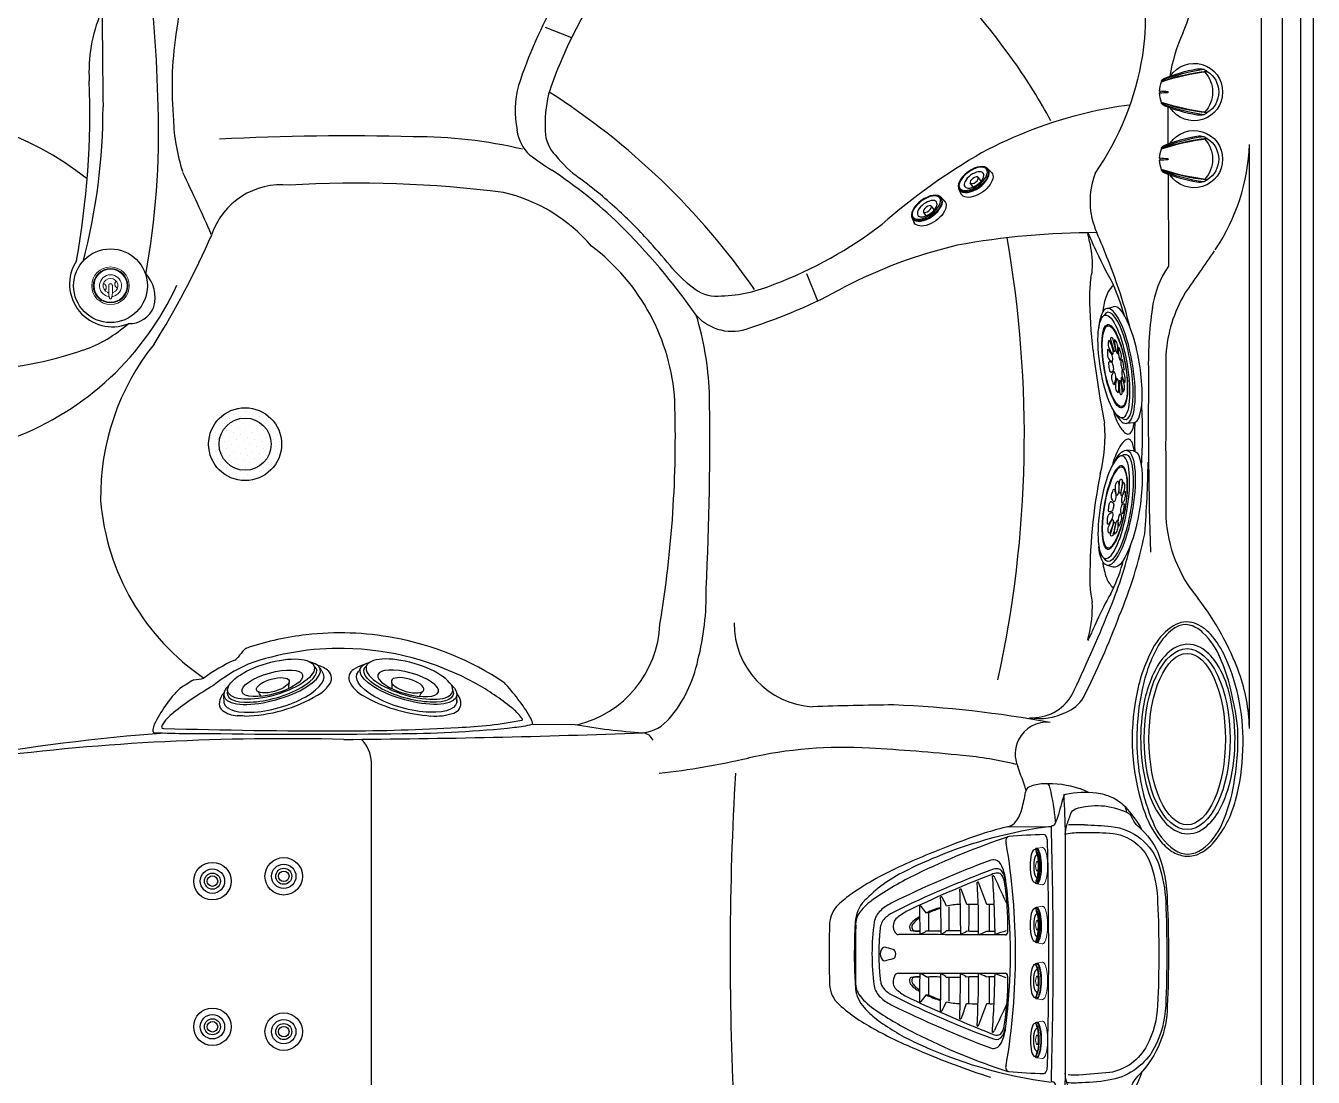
# Model space of a CAD drawing. Extents: x 939 to 1032, y 781 to 934.
# Drawn here: x 969.9 to 1031.7, y 815.9 to 866.4 of the extents above; entities that cross this region are included whole.
import ezdxf

# ---------------------------------------------------------------- set-up
doc = ezdxf.new("R2010")
doc.units = 0
doc.header["$MEASUREMENT"] = 0
doc.layers.add('1', color=4, linetype='Continuous')
doc.layers.add('Layer1', color=3, linetype='Continuous')

# ---------------------------------------------------------------- blocks, each defined once
blk = doc.blocks.new('2014P')
at = {"layer": '1', "color": 4, "linetype": 'Continuous'}
for centre, radius, start, end in [((2.834, 1.217), 6.231, 92.51445, 105.36552), ((2.598, 5.426), 2.016, 69.02825, 91.06459), ((2.603, 0.812), 6.761, 113.71084, 134.31104), ((1.061, 4.033), 3.194, 84.93016, 111.61348), ((2.383, 4.898), 2.586, 52.11262, 68.76392), ((1.201, 3.378), 4.512, 33.22466, 52.11262), ((36.329, -36.331), 56.928, 132.4853, 137.52483), ((25.56, -6.518), 23.931, 149.13987, 151.82474), ((3.658, 4.987), 1.574, 30.47776, 33.22466), ((4.986, 5.769), 0.0338, 338.71398, 30.47776), ((4.374, 4.385), 0.0521, 164.03693, 210.15761), ((5.754, 4.09), 1.463, 151.82474, 167.78752), ((4.978, 4.736), 0.75, 210.15761, 218.58164), ((151.7, -151.7), 214.537, 133.36444, 136.63559), ((-2.232, -1.259), 4.806, 135.48155, 178.7997), ((-3.878, -2.652), 3.565, 152.17961, 178.50328), ((-5.399, -2.611), 2.043, 178.52844, 212.57053), ((-3.606, -1.466), 4.17, 212.57053, 238.32564), ((-4.318, -4.912), 0.592, 96.97093, 108.27925), ((-4.384, -4.376), 0.0526, 61.96704, 96.97093), ((-11.301, 5.675), 12.046, 297.40639, 301.90817), ((-3.559, -6.927), 2.746, 110.12898, 120.05844), ((-4.85, -5.146), 0.953, 52.32999, 58.96363), ((-5.772, -4.976), 0.0457, 238.32564, 289.81831)]:
    blk.add_arc(centre, radius, start, end, dxfattribs=at)
at = {"layer": '1', "color": 3, "linetype": 'Continuous'}
for centre, radius, start, end in [((6.677, -0.75), 9.167, 116.67771, 118.57062), ((0.633, 4.189), 2.712, 51.16582, 116.44256), ((1.442, 8.608), 1.397, 265.93586, 288.64024), ((2.898, 4.292), 3.158, 105.43195, 108.64024), ((2.117, 7.087), 0.256, 73.63593, 103.40764), ((3.312, 10.926), 3.765, 252.64362, 254.30329), ((1.172, 4.143), 3.352, 27.31665, 70.44288), ((2.323, 0.791), 6.507, 116.44256, 132.53159), ((-5.492, -3.42), 12.48, 45.24571, 51.16582), ((36.912, -36.915), 57.674, 132.53159, 137.46816), ((3.748, 5.533), 0.429, 334.93687, 20.20349), ((25.901, 28.244), 32.109, 225.24571, 226.61052), ((-16.138, 14.833), 22.381, 333.46305, 334.93687), ((2.628, 5.462), 1.406, 315.03227, 333.46305), ((-2.068, -1.156), 4.777, 137.46816, 162.88175), ((-3.773, -0.631), 2.993, 162.88175, 213.17805), ((-8.741, -1.179), 1.704, 332.10008, 0.67952), ((0.994, -6.809), 9.446, 150.78445, 153.28585), ((-7.011, -2.095), 0.254, 152.10008, 202.29062), ((-4.419, -1.546), 2.9, 192.854, 244.17002), ((0.832, 2.601), 8.618, 214.40382, 224.08402), ((-2.563, -1.139), 3.592, 218.90351, 229.80142), ((-5.397, -2.735), 1.284, 295.92532, 315.68902), ((-5.544, -3.711), 0.466, 252.74651, 290.39569), ((-15.477, 17.999), 24.338, 294.49699, 295.92532)]:
    blk.add_arc(centre, radius, start, end, dxfattribs=at)
at = {"layer": '1', "color": 2, "linetype": 'Continuous'}
for centre, radius, start, end in [((2.371, 0.914), 6.06, 116.63643, 133.66496), ((0.683, 4.38), 2.205, 47.94516, 117.79037), ((-4.791, -2.248), 10.8, 42.9754, 49.93734), ((110.534, -110.013), 156.639, 132.35106, 133.04178), ((32.641, -32.643), 51.25, 132.24206, 137.75795), ((0.602, 2.479), 3.638, 34.12158, 46.41831), ((400127.582, -400130.753), 565868.693, 134.99919368, 135.00035365), ((-1.99, -1.263), 4.517, 137.12887, 162.71116), ((-3.904, -0.668), 2.513, 162.68229, 214.92154), ((192.321, 165.302), 259.505, 220.17391, 220.50129), ((121.626, -121.206), 172.411, 137.005, 137.63165), ((-3.307, -1.787), 2.233, 220.50129, 233.54791)]:
    blk.add_arc(centre, radius, start, end, dxfattribs=at)
blk = doc.blocks.new('2014AV')
at = {"layer": '1', "color": 4, "linetype": 'Continuous'}
for p, q in [((0.59, 1.004), (0.59, 0.984)), ((-1.575, 0.526), (-1.575, 0.501)), ((-1.575, -0.526), (-1.575, -0.501)), ((0.59, -1.004), (0.59, -0.984))]:
    blk.add_line(p, q, dxfattribs=at)
for centre, radius, start, end in [((-0.026, 0), 1.375, 213.74284, 146.18679), ((-1.341, 0.387), 0.29, 113.06827, 141.37067), ((1.395, -6.282), 7.499, 99.80764, 112.33084), ((0.245, 0.369), 0.749, 74.93644, 99.81969), ((-0.057, 0.071), 1.135, 55.2054, 64.04467), ((0, 0), 1.161, 301.85239, 58.14761), ((-0.289, 0), 1.391, 159.08422, 178.28568), ((-1.092, 0.334), 0.53, 153.90726, 159.32553), ((-0.289, 0), 1.391, 181.71482, 200.91636), ((-1.092, -0.334), 0.53, 200.67447, 206.09274), ((-1.341, -0.387), 0.29, 218.62933, 246.93173), ((1.395, 6.282), 7.499, 247.66916, 260.19236), ((0.245, -0.369), 0.749, 260.18031, 285.06356), ((-0.057, -0.071), 1.135, 295.95533, 304.7946)]:
    blk.add_arc(centre, radius, start, end, dxfattribs=at)
at = {"layer": '1', "color": 3, "linetype": 'Continuous'}
for centre, radius, start, end in [((1.863, -9.907), 10.984, 96.65413, 108.31002), ((1.993, -10.4), 11.47, 96.90962, 108.19227), ((1.812, -8.247), 9.441, 98.38361, 110.96753), ((-0.553, 0), 1.42, 316.91487, 43.08513), ((1.993, 10.4), 11.47, 251.8075, 263.09064), ((1.863, 9.907), 10.984, 251.68998, 263.34587), ((1.812, 8.247), 9.441, 249.03247, 261.61639)]:
    blk.add_arc(centre, radius, start, end, dxfattribs=at)
at = {"layer": '1', "color": 2, "linetype": 'Continuous'}
for centre, radius, start, end in [((-1.716, 0), 0.0554, 311.36187, 48.63863), ((15.926, 321.236), 321.68, 266.86338, 266.93396), ((-1.28, 0), 0.0163, 273.06604, 86.93396), ((16.137, -325.179), 325.628, 93.06604, 93.13577)]:
    blk.add_arc(centre, radius, start, end, dxfattribs=at)
blk = doc.blocks.new('2014SPK')
at = {"layer": '1', "color": 4, "linetype": 'Continuous'}
blk.add_ellipse((-0.004, 0), major_axis=(0, 4.344), ratio=0.474388, dxfattribs=at)
at = {"layer": '1', "color": 2, "linetype": 'Continuous'}
blk.add_ellipse((0, 0), major_axis=(-0.003, 4.113), ratio=0.446028, dxfattribs=at)
blk = doc.blocks.new('2014M1')
at = {"layer": '1', "color": 4, "linetype": 'Continuous', "lineweight": 15}
for p, q in [((-0.901, -0.243), (-0.857, -0.521)), ((-0.231, -0.44), (-0.23, -0.505)), ((0.23, -0.505), (0.231, -0.44)), ((0.857, -0.521), (0.901, -0.243))]:
    blk.add_line(p, q, dxfattribs=at)
at = {"layer": '1', "color": 3, "linetype": 'Continuous'}
for centre, radius, start, end in [((-0.374, -1.133), 0.665, 101.30208, 119.18489), ((0, -3.007), 2.577, 77.90813, 101.30208), ((0.435, -0.977), 0.5, 58.18471, 77.90813)]:
    blk.add_arc(centre, radius, start, end, dxfattribs=at)
at = {"layer": '1', "color": 4, "linetype": 'Continuous', "lineweight": 15}
for centre, major_axis, ratio, start_param, end_param in [((0, -0.243), (-0.901, 0), 0.269705, 3.055928, 6.36885), ((-0.002, -0.523), (-0.859, -0.005), 0.272006, 2.75067, 6.690134)]:
    blk.add_ellipse(centre, major_axis=major_axis, ratio=ratio, start_param=start_param, end_param=end_param, dxfattribs=at)
at = {"layer": '1', "color": 3, "linetype": 'Continuous'}
for centre, major_axis, ratio, start_param, end_param in [((0, -0.538), (-0.826, 0), 0.255142, 2.85021, 6.573343), ((0, -0.512), (-0.548, 0.001), 0.27151, 6.136025, 9.578986)]:
    blk.add_ellipse(centre, major_axis=major_axis, ratio=ratio, start_param=start_param, end_param=end_param, dxfattribs=at)
blk.add_ellipse((0, -0.612), major_axis=(-0.793, -0.001), ratio=0.271001, dxfattribs=at)
at = {"layer": '1', "color": 4, "linetype": 'Continuous', "lineweight": 15}
blk.add_ellipse((0, -0.509), major_axis=(-0.23, 0), ratio=0.275384, dxfattribs=at)
blk = doc.blocks.new('2014MF')
at = {"layer": '1', "color": 4, "linetype": 'Continuous'}
for centre, radius, start, end in [((168.897, -168.917), 238.87, 133.70123, 136.29207), ((4.233, 3.41), 0.521, 104.43036, 135.45495), ((4.137, 3.783), 0.136, 60.72499, 104.43036), ((-14.312, -13.864), 25.66, 39.98835, 43.81471), ((-20.17, -10.637), 28.761, 17.84702, 27.38701), ((-6.637, -6.643), 14.658, 10.57701, 19.19889), ((-3.741, -4.126), 0.175, 158.38337, 213.6889), ((-3.327, -4.29), 0.62, 136.29207, 158.38337), ((19.251, 20.369), 33.766, 226.74543, 229.58758), ((4.546, -4.634), 3.297, 354.06152, 11.92888), ((14.593, 29.482), 38.852, 243.65236, 250.77025), ((-2.537, -5.144), 0.221, 242.64411, 339.75172), ((6.874, -4.876), 0.957, 311.67846, 354.06152), ((-151.799, 151.817), 223.957, 314.64851, 315.34392), ((6.693, 6.835), 14.866, 250.77025, 259.91446), ((4.624, -4.802), 3.047, 259.91446, 276.83737), ((4.872, -6.875), 0.959, 276.83737, 318.31397)]:
    blk.add_arc(centre, radius, start, end, dxfattribs=at)
at = {"layer": '1', "color": 3, "linetype": 'Continuous'}
for centre, radius, start, end in [((5.155, 2.535), 0.213, 287.38922, 25.35441), ((23.554, -23.545), 31.714, 125.32051, 144.70268), ((5.594, -1.144), 2.733, 113.14378, 127.94372), ((4.815, 0.744), 0.691, 83.64096, 115.80785), ((4.803, 1.054), 0.387, 24.51294, 76.84338), ((21.354, -21.357), 28.364, 127.94372, 142.03824), ((12.279, -10.521), 14.165, 126.0076, 135.43423), ((4.683, -0.003), 1.262, 105.65321, 127.50133), ((4.41, 0.307), 0.779, 99.42794, 126.0076), ((4.322, 0.838), 0.241, 47.68982, 99.42794), ((4.421, 0.864), 0.357, 22.90459, 102.58976), ((4.088, 0.582), 0.587, 14.94554, 47.68982), ((-47.161, -21.91), 56.548, 19.09118, 23.60486), ((-37.469, -18.651), 46.57, 18.59513, 24.96359), ((-40.483, -19.596), 50.159, 18.56801, 24.51294), ((2.454, -0.843), 0.374, 135.51554, 164.25598), ((2.167, -0.762), 0.0749, 164.25598, 226.29695), ((-505.442, -512.498), 720.717, 44.823227, 45.231898), ((10.494, -12.301), 14.165, 134.4096, 143.83623), ((0.843, -2.45), 0.374, 105.58785, 134.32829), ((0.763, -2.162), 0.0749, 43.54688, 105.58785), ((513.881, 504.05), 720.717, 224.611931, 225.020601), ((3.403, -4.188), 2.976, 3.46899, 15.06275), ((4.978, -4.325), 2.202, 2.24476, 18.56801), ((1.203, -5.635), 2.805, 142.03824, 155.23358), ((-0.85, -4.421), 0.372, 159.81265, 197.27072), ((0.274, -4.835), 1.57, 144.08869, 159.81265), ((-0.843, -4.313), 0.241, 170.41589, 222.15401), ((-0.313, -4.402), 0.779, 143.83623, 170.41589), ((5.768, -3.883), 0.64, 294.48388, 323.6262), ((5.953, -4.001), 0.421, 321.70437, 359.08773), ((5.162, -4.37), 1.611, 0.70028, 20.65413), ((6.175, -4.279), 1.004, 325.50924, 2.24476), ((-0.703, -4.813), 0.732, 151.18991, 186.87299), ((-1.04, -4.791), 0.404, 195.65372, 244.28063), ((-0.876, -4.429), 0.345, 197.27072, 248.59937), ((-0.586, -4.08), 0.587, 222.15401, 254.89828), ((18.606, 37.304), 46.401, 245.00275, 251.39125), ((22.045, 47.108), 56.548, 246.23897, 250.75265), ((-2.056, 2.061), 11.392, 307.2243, 322.67234), ((-2.523, 2.521), 11.719, 309.04679, 320.78902), ((5.862, -4.344), 0.153, 223.75818, 262.92316), ((5.886, -4.15), 0.348, 262.92316, 295.03361), ((5.581, -4.091), 1.26, 320.78902, 331.23006), ((6.069, -4.359), 0.703, 331.23006, 0.70028), ((18.928, 38.737), 48.294, 245.34806, 251.52196), ((12.58, -1.384), 8.484, 208.53504, 211.34141), ((1.938, -11.568), 7.328, 58.28689, 61.58565), ((3.874, -5.772), 0.64, 306.21763, 335.35995), ((4.335, -5.867), 0.153, 6.92067, 46.08565), ((4.141, -5.891), 0.348, 334.81022, 6.92067), ((4.185, -3.408), 2.976, 254.78107, 266.37484), ((4.43, -4.834), 1.942, 251.04143, 267.69451), ((3.992, -5.957), 0.421, 270.7561, 308.13946), ((4.339, -5.982), 0.793, 270.94131, 310.8528), ((4.328, -4.953), 2.229, 251.52196, 267.88128), ((4.282, -6.202), 0.979, 267.88128, 304.38741)]:
    blk.add_arc(centre, radius, start, end, dxfattribs=at)
at = {"layer": '1', "color": 2, "linetype": 'Continuous'}
for centre, radius, start, end in [((36.478, -36.264), 48.866, 130.7637, 134.06457), ((-72.76, 210.138), 223.162, 289.87277, 290.23885), ((4.505, 0.618), 0.152, 64.34359, 115.48236), ((32.922, -31.535), 42.212, 131.6463, 135.04986), ((17.791, -30.065), 32.786, 113.38259, 115.297), ((4.819, -0.061), 0.0984, 56.16695, 113.38259), ((-260.405, 262.332), 372.494, 314.96382, 315.15399), ((0.379, -3.473), 4.57, 41.88158, 46.15582), ((-4.982, -4.492), 8.177, 24.08613, 27.96165), ((7.787, 3.959), 7.207, 224.07839, 227.26475), ((133.181, -130.627), 182.712, 134.83256, 135.21311), ((54.593, -53.906), 72.496, 132.92839, 134.63067), ((-5.038, -10.069), 13.065, 43.31494, 45.73477), ((23.281, -39.812), 43.035, 114.94023, 115.92207), ((5.16, -0.846), 0.0613, 20.48195, 114.94023), ((4.052, -1.082), 1.186, 192.53258, 212.06782), ((10.173, 5.147), 9.735, 223.92521, 227.36533), ((-2845.766, 2845.735), 4029.293, 315.016327, 315.032449), ((39.74, -38.244), 49.973, 133.09444, 135.0996), ((2.108, -3.742), 3.535, 32.34994, 42.87398), ((8.03, -9.859), 8.53, 106.88696, 110.12843), ((5.564, -1.735), 0.0395, 336.25812, 106.88696), ((4.512, 4.977), 8.177, 241.88218, 245.7577), ((4.167, -2.01), 0.59, 180.56052, 210.73251), ((-119.116, -125.233), 173.888, 44.80422, 45.03256), ((1.084, -4.26), 4.654, 19.827, 27.49002), ((1.706, -4.072), 4.055, 18.79799, 29.11554), ((36.171, -36.57), 48.866, 135.77926, 139.08013), ((31.452, -33.001), 42.212, 134.79397, 138.19752), ((-261.615, 261.126), 372.494, 314.68984, 314.88001), ((-3.973, -7.77), 7.207, 42.57908, 45.76544), ((1.078, -4.048), 1.186, 57.77601, 77.31125), ((4.728, -2.724), 0.471, 176.64109, 211.97962), ((10.727, 2.916), 8.547, 222.6337, 227.40535), ((90.573, -88.634), 120.961, 134.72747, 135.11625), ((-59.541, 63.82), 93.438, 313.72762, 314.54591), ((5.035, -3.148), 0.632, 37.01422, 47.69152), ((9.922, -35.449), 32.975, 96.93852, 97.64032), ((5.945, -2.775), 0.0593, 3.03986, 96.93852), ((-209.932, 73.339), 223.162, 339.60497, 339.97106), ((3.479, -0.382), 4.57, 223.68801, 227.96224), ((53.763, -54.733), 72.496, 135.21316, 136.91543), ((130.27, -133.53), 182.712, 134.63072, 135.01127), ((-5.168, -10.152), 9.735, 42.4785, 45.91862), ((2.006, -4.165), 0.59, 59.11132, 89.2833), ((5.629, -3.332), 0.691, 184.03757, 213.2552), ((7.365, -1.49), 3.055, 223.58235, 231.58605), ((6.224, -2.636), 1.432, 222.01754, 233.55018), ((5.374, -3.558), 0.255, 287.28749, 336.30915), ((5.415, -3.595), 0.308, 290.83592, 342.84413), ((4.504, -3.457), 1.129, 353.60993, 14.61576), ((5.409, -3.573), 0.217, 336.30915, 357.41719), ((0.713, -4.369), 5.094, 11.95641, 14.19173), ((4.535, -3.54), 1.182, 352.90529, 11.02391), ((30.023, -17.867), 32.786, 154.54683, 156.46123), ((10.09, 5.018), 13.065, 224.10906, 226.52889), ((-2837.961, 2853.518), 4029.293, 314.811379, 314.827502), ((125.564, 118.781), 173.888, 224.81127, 225.03961), ((2.718, -4.729), 0.471, 57.86421, 93.20274), ((5.424, -3.719), 0.0863, 233.55018, 287.28749), ((5.494, -3.812), 0.0766, 248.31203, 292.73342), ((-0.624, -4.496), 0.152, 154.36147, 205.50024), ((0.055, -4.812), 0.0984, 156.46123, 213.67688), ((39.755, -23.382), 43.035, 153.92175, 154.9036), ((3.742, -2.112), 3.535, 226.96984, 237.49389), ((38.142, -39.838), 49.973, 134.74423, 136.74939), ((88.393, -90.808), 120.961, 134.72758, 135.11635), ((-2.938, -10.712), 8.547, 42.43848, 47.21013), ((3.324, -5.632), 0.691, 56.58863, 85.80626), ((0.838, -5.155), 0.0613, 154.9036, 249.36188), ((1.726, -5.562), 0.0395, 162.95687, 293.58571), ((9.844, -8.05), 8.53, 159.71539, 162.95687), ((4.074, -1.711), 4.055, 240.72829, 251.04584), ((4.263, -1.089), 4.654, 242.41854, 250.01683), ((3.141, -5.037), 0.632, 222.15231, 232.82961), ((35.429, -10.011), 32.975, 172.20351, 172.90531), ((-63.651, 59.721), 93.438, 315.29792, 316.11621), ((2.626, -6.224), 1.432, 36.29365, 47.82629), ((1.487, -7.363), 3.055, 38.35305, 46.35675), ((3.55, -5.377), 0.255, 293.53468, 342.55634), ((3.594, -5.414), 0.308, 287.09497, 339.10318), ((3.711, -5.428), 0.0863, 342.55634, 36.29365), ((3.811, -5.494), 0.0766, 337.20568, 21.62707), ((2.765, -5.946), 0.0593, 172.90531, 266.80397), ((4.373, -0.713), 5.094, 255.74737, 257.98269), ((3.452, -4.506), 1.129, 255.22807, 276.23389), ((3.54, -4.534), 1.182, 258.91518, 277.03381), ((3.565, -5.412), 0.217, 272.42664, 293.53468)]:
    blk.add_arc(centre, radius, start, end, dxfattribs=at)
at = {"layer": '1', "color": 3, "linetype": 'Continuous'}
for centre, major_axis, ratio, start_param, end_param in [((5.276, -5.28), (-0.149, -0.157), 0.55883, 3.141593, 6.283185), ((5.562, -5.566), (0.228, 0.231), 0.666259, 2.803821, 6.590895)]:
    blk.add_ellipse(centre, major_axis=major_axis, ratio=ratio, start_param=start_param, end_param=end_param, dxfattribs=at)
blk = doc.blocks.new('2014S124')
at = {"layer": '1', "color": 4, "linetype": 'Continuous'}
for p, q in [((-2.902, -1.151), (-2.871, -0.798)), ((2.726, -0.801), (2.757, -1.151))]:
    blk.add_line(p, q, dxfattribs=at)
for centre, radius, start, end in [((-1.094, -0.969), 0.419, 102.30616, 126.17528), ((-1.127, -0.964), 0.408, 78.04886, 97.92454), ((-1.462, -2.585), 2.063, 67.49842, 78.27721), ((-0.894, -0.516), 0.0301, 99.17785, 221.30698), ((-0.391, 0.306), 0.992, 238.02554, 256.89736), ((1.101, -12.868), 12.543, 97.96878, 99.17785), ((-0.627, -0.838), 0.391, 70.50257, 91.5894), ((-0.696, -0.886), 0.462, 39.12145, 64.43622), ((-0.358, -0.614), 0.0287, 274.49062, 41.88174), ((-0.286, -0.478), 0.0376, 128.332, 191.55559), ((-0.091, -0.438), 0.236, 191.55559, 220.05631), ((-0.226, -0.553), 0.134, 93.77125, 128.332), ((-0.168, -0.476), 0.155, 227.54611, 265.02271), ((-0.065, -3), 2.586, 86.77407, 93.77125), ((0.028, -0.484), 0.146, 270.45555, 314.10757), ((0.07, -0.601), 0.183, 61.06306, 86.77407), ((-0.256, -0.328), 0.465, 325.8951, 339.01202), ((0.138, -0.479), 0.0434, 339.01202, 61.06306), ((0.204, -0.614), 0.0287, 138.11826, 265.50938), ((0.541, -0.886), 0.462, 115.56378, 140.87855), ((0.472, -0.838), 0.391, 88.4106, 109.49743), ((0.237, 0.306), 0.992, 283.10264, 301.97446), ((-1.256, -12.868), 12.543, 80.82215, 82.03122), ((1.308, -2.585), 2.063, 101.72279, 112.50158), ((0.74, -0.516), 0.0301, 318.69302, 80.82215), ((0.973, -0.964), 0.408, 82.07546, 101.95114), ((0.94, -0.969), 0.419, 53.82472, 77.69384), ((-1.416, -0.77), 0.0473, 99.15832, 182.82541), ((-1.402, -0.769), 0.0613, 182.82541, 251.7181), ((-1.363, -1.099), 0.381, 85.90541, 99.15832), ((-1.181, 0.229), 1.083, 257.21053, 266.53917), ((-1.331, -0.639), 0.0133, 139.63881, 230.93147), ((-1.247, -0.531), 0.15, 231.95617, 254.16671), ((-1.327, -0.909), 0.0126, 97.50912, 238.93788), ((-1.756, -6.588), 5.884, 81.237, 85.90541), ((-1.028, -0.413), 0.592, 238.93788, 260.38603), ((-0.989, -3.477), 2.602, 87.27978, 97.50912), ((-0.71, 1.361), 2.117, 254.16671, 266.21492), ((-0.99, 2.535), 3.397, 265.66767, 272.28747), ((-1.05, -0.539), 0.464, 260.38603, 276.11808), ((-1.602, 4.618), 5.65, 276.11808, 279.27437), ((-0.912, -1.04), 0.0135, 106.93268, 266.11582), ((-0.464, -2.514), 1.554, 97.62623, 106.93268), ((-0.391, 1.308), 2.419, 257.53073, 264.72726), ((-0.891, -1.423), 0.547, 69.49384, 87.27978), ((-0.866, -0.864), 0.0917, 48.933, 85.6576), ((-0.85, -0.793), 0.0663, 265.92354, 311.88695), ((-0.826, -0.391), 0.361, 266.21492, 280.86548), ((-0.827, -0.819), 0.0316, 311.88695, 48.933), ((-0.804, -0.508), 0.242, 280.86548, 305.5063), ((-0.305, -0.284), 0.741, 237.7862, 241.10405), ((-0.702, -0.898), 0.0617, 279.27437, 307.87815), ((-0.684, -0.697), 0.0224, 339.91621, 58.10102), ((-0.574, -1.691), 0.723, 86.82516, 97.62623), ((-0.669, -0.939), 0.00905, 307.87815, 43.5431), ((-0.525, -0.103), 0.566, 260.71234, 287.3942), ((-0.593, -0.55), 0.552, 267.89846, 282.19897), ((-0.588, -1.941), 0.974, 75.69297, 86.82516), ((-0.563, -0.705), 0.394, 282.79153, 304.93324), ((-0.353, -1.015), 0.0189, 320.31811, 73.09928), ((-0.293, -1.089), 0.028, 160.74005, 281.45722), ((-0.136, -1.22), 0.231, 119.92752, 142.41019), ((-0.07, 0.673), 1.802, 263.06646, 277.17717), ((-0.144, -1.417), 0.411, 94.02804, 105.10915), ((-0.078, 0.324), 0.96, 263.85909, 276.41416), ((-0.075, -2.039), 1.037, 81.53371, 95.46452), ((0.061, -1.13), 0.117, 49.88276, 81.53371), ((0.027, -1.171), 0.171, 30.73636, 49.88276), ((0.155, -1.094), 0.0212, 270.83793, 30.73636), ((0.198, -1.015), 0.0189, 106.90072, 219.68189), ((0.409, -0.705), 0.394, 235.06676, 257.20847), ((0.433, -1.941), 0.974, 93.17484, 104.30703), ((0.371, -0.103), 0.566, 252.6058, 279.28766), ((0.438, -0.55), 0.552, 257.80103, 272.10154), ((0.419, -1.691), 0.723, 82.37377, 93.17484), ((0.236, 1.308), 2.419, 275.27274, 282.46927), ((0.515, -0.939), 0.00905, 136.4569, 232.12185), ((0.53, -0.697), 0.0224, 121.89898, 200.08379), ((0.15, -0.284), 0.741, 298.89595, 302.2138), ((0.649, -0.508), 0.242, 234.4937, 259.13452), ((0.547, -0.898), 0.0617, 232.12185, 260.72563), ((0.309, -2.514), 1.554, 73.06732, 82.37377), ((1.448, 4.618), 5.65, 260.72563, 263.88192), ((0.737, -1.423), 0.547, 92.72022, 110.50616), ((0.672, -0.391), 0.361, 259.13452, 273.78508), ((0.672, -0.819), 0.0316, 131.067, 228.11305), ((0.712, -0.864), 0.0917, 94.3424, 131.067), ((0.695, -0.793), 0.0663, 228.11305, 274.07646), ((0.556, 1.361), 2.117, 273.78508, 285.83329), ((0.836, 2.535), 3.397, 267.71253, 274.33233), ((1.601, -6.588), 5.884, 94.09459, 98.763), ((0.834, -3.477), 2.602, 82.49088, 92.72022), ((0.758, -1.04), 0.0135, 273.88418, 73.06732), ((0.895, -0.539), 0.464, 263.88192, 279.61397), ((0.874, -0.413), 0.592, 279.61397, 301.06212), ((1.027, 0.229), 1.083, 273.46083, 282.78947), ((1.093, -0.531), 0.15, 285.83329, 308.04383), ((1.173, -0.909), 0.0126, 301.06212, 82.49088), ((1.208, -1.099), 0.381, 80.84168, 94.09459), ((1.177, -0.639), 0.0133, 309.06853, 40.36119), ((1.247, -0.769), 0.0613, 288.2819, 357.17459), ((1.261, -0.77), 0.0473, 357.17459, 80.84168)]:
    blk.add_arc(centre, radius, start, end, dxfattribs=at)
at = {"layer": '1', "color": 3, "linetype": 'Continuous'}
for centre, major_axis, ratio in [((-0.077, -0.651), (-2.498, 0.009), 0.259148), ((-0.073, -0.697), (-2.027, 0), 0.25727)]:
    blk.add_ellipse(centre, major_axis=major_axis, ratio=ratio, dxfattribs=at)
at = {"layer": '1', "color": 4, "linetype": 'Continuous'}
for centre, major_axis, ratio, start_param, end_param in [((-0.072, -0.799), (-2.798, 0.001), 0.271239, 5.590718, 10.215837), ((-0.073, -1.151), (-2.83, 0), 0.260205, 6.236712, 9.470532)]:
    blk.add_ellipse(centre, major_axis=major_axis, ratio=ratio, start_param=start_param, end_param=end_param, dxfattribs=at)
at = {"layer": '1', "color": 3, "linetype": 'Continuous'}
blk.add_ellipse((-0.072, -0.796), major_axis=(-2.605, 0.01), ratio=0.257336, start_param=5.994174, end_param=9.732946, dxfattribs=at)
at = {"layer": '1', "color": 4, "linetype": 'Continuous'}
blk.add_ellipse((-0.072, -0.701), major_axis=(-1.968, 0), ratio=0.258128, dxfattribs=at)
blk = doc.blocks.new('2014JS2')
at = {"layer": '1', "color": 4, "linetype": 'Continuous', "lineweight": 15}
for p, q in [((-2.331, 1.3), (-2.416, 0.934)), ((2.567, 0.934), (2.482, 1.3))]:
    blk.add_line(p, q, dxfattribs=at)
at = {"layer": '1', "color": 4, "linetype": 'Continuous'}
for centre, radius, start, end in [((-1.335, 0.648), 0.73, 8.21459, 30.45719), ((1.622, 0.603), 0.871, 151.52836, 170.38888)]:
    blk.add_arc(centre, radius, start, end, dxfattribs=at)
at = {"layer": '1', "color": 3, "linetype": 'Continuous'}
for centre, major_axis, ratio in [((0.073, 1.419), (-2.159, -0.019), 0.363798), ((0.076, 1.207), (-1.51, 0.005), 0.339788)]:
    blk.add_ellipse(centre, major_axis=major_axis, ratio=ratio, dxfattribs=at)
at = {"layer": '1', "color": 4, "linetype": 'Continuous'}
for centre, major_axis, ratio, start_param, end_param in [((0.075, 1.242), (-2.404, -0.002), 0.35119, 5.678823, 9.981284), ((0.075, 0.934), (-2.492, 0), 0.375367, 6.108581, 9.599382)]:
    blk.add_ellipse(centre, major_axis=major_axis, ratio=ratio, start_param=start_param, end_param=end_param, dxfattribs=at)
at = {"layer": '1', "color": 3, "linetype": 'Continuous'}
blk.add_ellipse((0.075, 1.274), major_axis=(-2.225, -0.006), ratio=0.35191, start_param=6.032094, end_param=9.675053, dxfattribs=at)
at = {"layer": '1', "color": 4, "linetype": 'Continuous'}
blk.add_ellipse((0.075, 1.111), major_axis=(-0.812, -0.002), ratio=0.373446, dxfattribs=at)
blk = doc.blocks.new('RMJ1')
at = {"layer": '1', "color": 4, "linetype": 'Continuous', "lineweight": 15}
for p, q in [((0.272, 0.213), (0.268, 0.21)), ((-0.266, -0.219), (-0.263, -0.216)), ((-0.089, -0.32), (-0.086, -0.451)), ((-0.086, -0.451), (-0.084, -0.472)), ((0.084, -0.472), (0.086, -0.451)), ((0.086, -0.451), (0.089, -0.32))]:
    blk.add_line(p, q, dxfattribs=at)
blk.add_circle((0, 0), 0.901, dxfattribs=at)
at = {"layer": '1', "color": 3, "linetype": 'Continuous', "lineweight": 15}
for radius in [0.827, 0.793]:
    blk.add_circle((0, 0), radius, dxfattribs=at)
blk.add_arc((0, 0), 0.526, 282.69999, 257.46005, dxfattribs=at)
at = {"layer": '1', "color": 4, "linetype": 'Continuous', "lineweight": 15}
blk.add_arc((0, 0), 0.354, 292.30797, 247.69203, dxfattribs=at)
for points, knots in [([(-0.263, -0.216), (-0.257, -0.211), (-0.245, -0.2), (-0.23, -0.179), (-0.217, -0.154), (-0.209, -0.127), (-0.204, -0.098), (-0.205, -0.069), (-0.209, -0.04), (-0.217, -0.012), (-0.229, 0.015), (-0.245, 0.04), (-0.264, 0.062), (-0.285, 0.08), (-0.307, 0.094), (-0.322, 0.1), (-0.329, 0.103)], [0, 0, 0, 0, 0.067514, 0.135022, 0.208857, 0.282683, 0.355182, 0.42768, 0.499136, 0.570606, 0.643214, 0.71584, 0.792193, 0.868557, 0.934278, 1, 1, 1, 1]), ([(-0.087, 0.012), (-0.087, -0.002), (-0.087, -0.027), (-0.087, -0.062), (-0.087, -0.104), (-0.087, -0.164), (-0.088, -0.241), (-0.088, -0.294), (-0.089, -0.32)], [0, 0, 0, 0, 0.117222, 0.208573, 0.299994, 0.485976, 0.741968, 1, 1, 1, 1]), ([(-0.087, 0.012), (-0.086, 0.017), (-0.086, 0.026), (-0.082, 0.04), (-0.076, 0.053), (-0.068, 0.065), (-0.058, 0.076), (-0.047, 0.084), (-0.034, 0.091), (-0.019, 0.096), (-0.008, 0.096), (-0.002, 0.097)], [0, 0, 0, 0, 0.107664, 0.215327, 0.322975, 0.430622, 0.538028, 0.645433, 0.752638, 0.859844, 1, 1, 1, 1]), ([(0.002, 0.097), (0.01, 0.096), (0.023, 0.095), (0.04, 0.088), (0.052, 0.081), (0.063, 0.071), (0.072, 0.06), (0.079, 0.047), (0.085, 0.031), (0.086, 0.019), (0.087, 0.012)], [0, 0, 0, 0, 0.188946, 0.296176, 0.403407, 0.510602, 0.617798, 0.725095, 0.832393, 1, 1, 1, 1]), ([(0.087, 0.012), (0.087, 0.003), (0.087, -0.019), (0.087, -0.055), (0.087, -0.096), (0.087, -0.149), (0.088, -0.215), (0.088, -0.276), (0.089, -0.31), (0.089, -0.32)], [0, 0, 0, 0, 0.072386, 0.189278, 0.306719, 0.4241, 0.663309, 0.902612, 1, 1, 1, 1]), ([(0.268, 0.21), (0.262, 0.205), (0.249, 0.194), (0.234, 0.173), (0.221, 0.149), (0.212, 0.122), (0.207, 0.093), (0.206, 0.064), (0.21, 0.035), (0.217, 0.007), (0.229, -0.02), (0.244, -0.045), (0.262, -0.068), (0.283, -0.087), (0.305, -0.101), (0.319, -0.107), (0.327, -0.111)], [0, 0, 0, 0, 0.067356, 0.134704, 0.208375, 0.282037, 0.354372, 0.426705, 0.498059, 0.569425, 0.642044, 0.71468, 0.791191, 0.867713, 0.933857, 1, 1, 1, 1]), ([(-0.135, -0.328), (-0.131, -0.329), (-0.123, -0.332), (-0.111, -0.336), (-0.103, -0.339), (-0.099, -0.34), (-0.099, -0.34)], [0, 0, 0, 0, 0.2255166, 0.5101475, 0.9274113, 1, 1, 1, 1]), ([(-0.099, -0.34), (-0.097, -0.338), (-0.092, -0.333), (-0.089, -0.326), (-0.089, -0.321), (-0.089, -0.32)], [0, 0, 0, 0, 0.401527, 0.824945, 1, 1, 1, 1]), ([(-0.084, -0.472), (-0.082, -0.479), (-0.079, -0.493), (-0.073, -0.514), (-0.07, -0.528), (-0.069, -0.533)], [0, 0, 0, 0, 0.3744241, 0.7590407, 1, 1, 1, 1]), ([(-0.069, -0.533), (-0.067, -0.542), (-0.062, -0.559), (-0.053, -0.584), (-0.041, -0.605), (-0.029, -0.621), (-0.018, -0.629), (-0.009, -0.633), (-0.004, -0.634), (-0.001, -0.634)], [0, 0, 0, 0, 0.208053, 0.416225, 0.623006, 0.782282, 0.878701, 0.930054, 1, 1, 1, 1]), ([(0.001, -0.634), (0.004, -0.634), (0.01, -0.633), (0.02, -0.628), (0.03, -0.62), (0.04, -0.607), (0.05, -0.588), (0.061, -0.564), (0.066, -0.543), (0.069, -0.533)], [0, 0, 0, 0, 0.080168, 0.121232, 0.250893, 0.376208, 0.501895, 0.750713, 1, 1, 1, 1]), ([(0.069, -0.533), (0.071, -0.525), (0.075, -0.508), (0.08, -0.487), (0.083, -0.476), (0.084, -0.472)], [0, 0, 0, 0, 0.382744, 0.771612, 1, 1, 1, 1]), ([(0.089, -0.32), (0.089, -0.323), (0.09, -0.33), (0.094, -0.336), (0.098, -0.339), (0.099, -0.34)], [0, 0, 0, 0, 0.4295, 0.859277, 1, 1, 1, 1]), ([(0.099, -0.34), (0.099, -0.34), (0.103, -0.339), (0.111, -0.336), (0.123, -0.332), (0.131, -0.329), (0.135, -0.328)], [0, 0, 0, 0, 0.0725887, 0.4898525, 0.7744834, 1, 1, 1, 1])]:
    blk.add_open_spline(points, degree=3, knots=knots, dxfattribs=at)
blk = doc.blocks.new('*X28')
at = {"color": 0}
for p, q in [((199.669, 336.494), (199.669, 336.494)), ((200.332, 336.627), (200.332, 336.627)), ((200.597, 336.892), (200.597, 336.892)), ((200.73, 336.494), (200.73, 336.494)), ((200.995, 336.76), (200.995, 336.76)), ((201.393, 336.627), (201.393, 336.627)), ((201.791, 336.494), (201.791, 336.494)), ((199.404, 336.229), (199.404, 336.229)), ((199.537, 335.832), (199.537, 335.832)), ((199.802, 336.097), (199.802, 336.097)), ((199.934, 335.699), (199.934, 335.699)), ((200.067, 336.362), (200.067, 336.362)), ((200.2, 335.964), (200.2, 335.964)), ((200.465, 336.229), (200.465, 336.229)), ((200.597, 335.832), (200.597, 335.832)), ((200.863, 336.097), (200.863, 336.097)), ((200.995, 335.699), (200.995, 335.699)), ((201.128, 336.362), (201.128, 336.362)), ((201.26, 335.964), (201.26, 335.964)), ((201.525, 336.229), (201.525, 336.229)), ((201.658, 335.832), (201.658, 335.832)), ((201.923, 336.097), (201.923, 336.097)), ((202.056, 335.699), (202.056, 335.699)), ((202.188, 336.362), (202.188, 336.362)), ((202.321, 335.964), (202.321, 335.964)), ((202.586, 336.229), (202.586, 336.229)), ((202.719, 335.832), (202.719, 335.832)), ((199.006, 335.301), (199.006, 335.301)), ((199.139, 334.903), (199.139, 334.903)), ((199.272, 335.566), (199.272, 335.566)), ((199.404, 335.169), (199.404, 335.169)), ((199.669, 335.434), (199.669, 335.434)), ((199.802, 335.036), (199.802, 335.036)), ((200.067, 335.301), (200.067, 335.301)), ((200.2, 334.903), (200.2, 334.903)), ((200.332, 335.566), (200.332, 335.566)), ((200.465, 335.169), (200.465, 335.169)), ((200.73, 335.434), (200.73, 335.434)), ((200.863, 335.036), (200.863, 335.036)), ((201.128, 335.301), (201.128, 335.301)), ((201.26, 334.903), (201.26, 334.903)), ((201.393, 335.566), (201.393, 335.566)), ((201.525, 335.169), (201.525, 335.169)), ((201.791, 335.434), (201.791, 335.434)), ((201.923, 335.036), (201.923, 335.036)), ((202.188, 335.301), (202.188, 335.301)), ((202.321, 334.903), (202.321, 334.903)), ((202.454, 335.566), (202.454, 335.566)), ((202.586, 335.169), (202.586, 335.169)), ((202.851, 335.434), (202.851, 335.434)), ((202.984, 335.036), (202.984, 335.036)), ((199.006, 334.241), (199.006, 334.241)), ((199.272, 334.506), (199.272, 334.506)), ((199.537, 334.771), (199.537, 334.771)), ((199.669, 334.373), (199.669, 334.373)), ((199.934, 334.638), (199.934, 334.638)), ((200.067, 334.241), (200.067, 334.241)), ((200.332, 334.506), (200.332, 334.506)), ((200.597, 334.771), (200.597, 334.771)), ((200.73, 334.373), (200.73, 334.373)), ((200.995, 334.638), (200.995, 334.638)), ((201.128, 334.241), (201.128, 334.241)), ((201.393, 334.506), (201.393, 334.506)), ((201.658, 334.771), (201.658, 334.771)), ((201.791, 334.373), (201.791, 334.373)), ((202.056, 334.638), (202.056, 334.638)), ((202.188, 334.241), (202.188, 334.241)), ((202.454, 334.506), (202.454, 334.506)), ((202.719, 334.771), (202.719, 334.771)), ((202.851, 334.373), (202.851, 334.373)), ((199.404, 334.108), (199.404, 334.108)), ((199.537, 333.71), (199.537, 333.71)), ((199.802, 333.975), (199.802, 333.975)), ((199.934, 333.578), (199.934, 333.578)), ((200.2, 333.843), (200.2, 333.843)), ((200.332, 333.445), (200.332, 333.445)), ((200.465, 334.108), (200.465, 334.108)), ((200.597, 333.71), (200.597, 333.71)), ((200.863, 333.975), (200.863, 333.975)), ((200.995, 333.578), (200.995, 333.578)), ((201.26, 333.843), (201.26, 333.843)), ((201.393, 333.445), (201.393, 333.445)), ((201.525, 334.108), (201.525, 334.108)), ((201.658, 333.71), (201.658, 333.71)), ((201.923, 333.975), (201.923, 333.975)), ((202.056, 333.578), (202.056, 333.578)), ((202.321, 333.843), (202.321, 333.843)), ((202.454, 333.445), (202.454, 333.445)), ((202.586, 334.108), (202.586, 334.108)), ((199.669, 333.312), (199.669, 333.312)), ((200.067, 333.18), (200.067, 333.18)), ((200.465, 333.047), (200.465, 333.047)), ((200.73, 333.312), (200.73, 333.312)), ((200.863, 332.915), (200.863, 332.915)), ((201.128, 333.18), (201.128, 333.18)), ((201.525, 333.047), (201.525, 333.047)), ((201.791, 333.312), (201.791, 333.312))]:
    blk.add_line(p, q, dxfattribs=at)
blk = doc.blocks.new('DRAIN')
at = {"layer": '1', "color": 2}
for radius in [1.75, 1.25]:
    blk.add_circle((0, 0), radius, dxfattribs=at)
at = {"layer": '1', "color": 3, "xscale": 0.8339416050646733, "yscale": 0.8339416050646733, "zscale": 0.8339416050646733}
blk.add_blockref('*X28', (-167.604, -279.291), dxfattribs=at)
blk = doc.blocks.new('2014MJ7')
at = {"layer": '1', "color": 4}
for p, q in [((-0.898, -0.492), (-0.854, -0.739)), ((-0.232, -0.458), (-0.23, -0.696)), ((0.23, -0.696), (0.232, -0.458)), ((0.854, -0.739), (0.898, -0.492))]:
    blk.add_line(p, q, dxfattribs=at)
blk.add_ellipse((0, -0.492), major_axis=(-0.898, 0), ratio=0.547446, start_param=2.947545, end_param=6.477233, dxfattribs=at)
at = {"layer": '1', "color": 3}
blk.add_ellipse((0, -0.724), major_axis=(-0.816, 0.005), ratio=0.50035, start_param=2.865459, end_param=6.570635, dxfattribs=at)
at = {"layer": '1', "color": 4}
for centre, major_axis, ratio in [((-0.001, -0.734), (-0.855, 0.005), 0.541267), ((0.001, -0.691), (-0.229, 0.005), 0.480627)]:
    blk.add_ellipse(centre, major_axis=major_axis, ratio=ratio, dxfattribs=at)
at = {"layer": '1', "color": 3}
for centre, major_axis, ratio in [((0, -0.778), (-0.793, 0.005), 0.493016), ((0.001, -0.711), (-0.547, 0.006), 0.510461)]:
    blk.add_ellipse(centre, major_axis=major_axis, ratio=ratio, dxfattribs=at)
blk = doc.blocks.new('2018 ENVOY NXT')
at = {"layer": '1', "linetype": 'Continuous'}
blk.add_lwpolyline([(93.03, 5.95, -0.234198), (87.058, -0.022), (5.95, -0.003, -0.232764), (0.03, 5.95), (0.03, 85.007, -0.234198), (6.001, 90.978), (87.058, 90.978, -0.234198), (93.03, 85.007)], format="xyb", close=True, dxfattribs=at)
at = {"layer": '1'}
for centre, radius in [((43.623, 26.38), 0.9), ((40.201, 26.147), 0.9), ((43.623, 26.38), 0.252), ((40.201, 26.147), 0.252), ((40.201, 19.159), 0.9), ((43.623, 18.925), 0.9), ((40.201, 19.159), 0.252), ((43.623, 18.925), 0.252)]:
    blk.add_circle(centre, radius, dxfattribs=at)
at = {"layer": '1', "color": 3}
for centre, radius in [((40.201, 26.147), 0.585), ((43.623, 26.38), 0.585), ((43.623, 26.38), 0.385), ((40.201, 26.147), 0.385), ((40.201, 19.159), 0.585), ((40.201, 19.159), 0.385), ((43.623, 18.925), 0.585), ((43.623, 18.925), 0.385)]:
    blk.add_circle(centre, radius, dxfattribs=at)
at = {"layer": 'Layer1', "linetype": 'Continuous'}
for p, q in [((90.53, 76.478), (90.53, 14.478)), ((91.53, 76.478), (91.53, 14.478)), ((92.416, 76.478), (92.416, 14.478)), ((56.173, 67.127), (57.438, 66.623)), ((86.05, 63.291), (86.056, 61.519)), ((89.964, 33.464), (89.964, 61.493)), ((86.058, 60.81), (86.058, 60.779)), ((86.061, 60.068), (86.075, 55.65)), ((68.705, 55.31), (69.232, 53.988)), ((55.536, 33.672), (57.607, 33.668)), ((78.332, 28.751), (80.446, 28.771))]:
    blk.add_line(p, q, dxfattribs=at)
blk.add_circle((35.31, 54.719), 1.77, dxfattribs=at)
for centre, radius, start, end in [((-42.044, 61.233), 79.67, 1.49834, 11.78778), ((604.874, 71.108), 569.975, 179.4163, 180.78493), ((37.584, 35.674), 50.759, 35.94409, 53.79916), ((145.946, 52.205), 108.48, 169.67255, 172.27955), ((69.972, 73.606), 18.112, 338.06081, 350.9077), ((75.336, 67.351), 9.64, 350.56357, 17.00057), ((77.635, 56.771), 23.973, 150.747, 161.6116), ((41.664, 64.965), 7.39, 157.34687, 183.20587), ((76.768, 57.14), 21.532, 150.8606, 157.77065), ((55.263, 64.246), 17.003, 171.43607, 185.38051), ((94.151, 63.477), 8.109, 155.50716, 170.80964), ((71.033, 68.038), 13.998, 325.45717, 350.67673), ((73.751, 58.263), 18.315, 157.45132, 162.05365), ((56.565, 49.818), 27.092, 28.21072, 35.28984), ((-5.704, 63.036), 40.019, 349.74692, 2.17091), ((59.65, 63.106), 4.92, 165.54452, 190.80046), ((63.245, 62.385), 7.082, 167.59631, 181.96902), ((37.765, 34.816), 34.614, 34.71883, 57.50667), ((24.619, 47.603), 15.545, 52.0061, 128.41871), ((5.823, 63.285), 29.129, 345.24866, 0.02873), ((-0.81, 62.11), 38.428, 349.72065, 1.79938), ((85.994, 48.125), 15.368, 96.65782, 104.52758), ((47.349, 62.981), 9.024, 181.67132, 197.96412), ((86.957, 42.71), 20.856, 103.35848, 118.15392), ((46.575, -53.672), 115.581, 88.38081, 92.99305), ((49.993, 39.899), 21.964, 76.60125, 90.39465), ((56.835, 62.463), 2.038, 187.89339, 226.16605), ((57.948, 62.208), 1.782, 182.13659, 223.6213), ((80.384, 61.811), 9.585, 325.98658, 358.10109), ((68.88, 79.416), 22.814, 233.8558, 237.11436), ((60.931, 64.359), 5.448, 218.34837, 235.20532), ((92.841, 34.087), 31.255, 120.20519, 130.98805), ((-78.222, 4.343), 129.634, 24.04441, 25.49833), ((44.626, 42.131), 21.666, 45.86098, 56.78948), ((85.979, 58.779), 3.663, 158.83695, 204.38217), ((43.521, 56.023), 3.546, 84.22561, 161.25295), ((47.086, 3.019), 56.623, 82.80864, 93.24779), ((43.237, 40.475), 24.279, 47.18433, 53.07808), ((52.386, 51.54), 7.862, 40.25523, 76.85077), ((43.448, 40.687), 23.98, 42.21124, 47.20958), ((36.993, 34.663), 32.342, 35.19989, 45.37063), ((60.225, 73.352), 19.81, 290.48919, 307.70756), ((3.521, 73.128), 39.971, 327.94463, 336.45609), ((82.662, 19.698), 37.569, 90.02876, 100.30793), ((24.288, 47.521), 54.877, 347.67031, 9.96919), ((82.231, 57.245), 0.0247, 158.32986, 181.13604), ((82.328, 57.246), 0.122, 180.39695, 191.00951), ((82.212, 57.253), 0.00456, 110.0222, 156.09828), ((82.513, 57.277), 0.309, 190.24337, 195.55201), ((82.211, 57.246), 0.011, 37.80271, 89.13192), ((73.237, 54.894), 9.268, 12.08691, 14.37232), ((82.11, 57.156), 0.146, 22.06492, 41.55047), ((-30.074, 6.621), 123.185, 23.94719, 24.26219), ((45.582, 41.258), 40.371, 19.23362, 23.3617), ((52.351, 48.575), 10.057, 3.56226, 53.12798), ((-32.031, -23.891), 123.306, 40.09444, 40.87289), ((81.404, 33.577), 23.721, 103.32098, 117.4255), ((77.16, 55.646), 5.275, 359.6358, 13.01789), ((102.189, 65.346), 21.529, 203.90803, 209.40864), ((19.187, 102.984), 83.346, 324.29769, 326.01706), ((35.392, 54.797), 2.047, 146.98604, 291.90057), ((80.13, 55.696), 2.307, 345.39108, 357.92946), ((89.999, 52.997), 4.737, 145.80613, 172.18028), ((35.71, 54.145), 1.736, 345.5665, 41.69166), ((67.276, 59.962), 6.67, 221.53746, 234.14556), ((87.512, 54.281), 5.217, 170.80974, 180.63037), ((25.611, 60.678), 14.186, 290.83598, 335.25163), ((64.415, 55.979), 1.765, 233.68256, 277.08382), ((64.425, 61.042), 6.818, 271.74565, 293.63863), ((58.693, 75.89), 24.306, 287.45384, 299.00604), ((85.156, 53.414), 2.213, 153.42794, 172.72937), ((83.977, 54.022), 0.887, 126.35146, 154.49581), ((72.47, 50.047), 11.939, 15.96852, 23.32493), ((63.281, 47.635), 21.559, 13.75352, 18.72701), ((104.663, 54.315), 22.368, 180.23318, 186.95524), ((92.45, 51.01), 6.502, 149.13066, 176.4817), ((36.211, 54.159), 1.261, 267.65767, 339.27415), ((65.126, 54.804), 2.269, 221.31928, 292.1883), ((48.746, 48.9), 15.323, 2.68553, 16.71194), ((90.688, 52.659), 7.797, 172.37182, 174.0127), ((103.423, 50.992), 18.308, 171.57632, 181.93909), ((31.902, 57.692), 6.412, 289.15043, 311.60925), ((46.557, 44.598), 11.723, 141.38407, 180.93934), ((28.151, 68.574), 17.922, 271.94271, 289.06644), ((138.175, 58.575), 56.149, 187.12911, 190.70818), ((803.974, 47.102), 718.027, 179.656326, 180.277094), ((278.149, 48.287), 193.035, 179.38087, 181.88537), ((-83.949, 47.349), 148.018, 357.22225, 0.87814), ((7.137, 47.479), 55.279, 350.63074, 1.78395), ((63.281, 47.635), 21.559, 355.9713, 3.64198), ((88.403, 50.19), 5.187, 195.45327, 201.44268), ((85.342, 48.982), 1.896, 201.28758, 219.85789), ((76.124, 47.467), 6.912, 345.08261, 5.47441), ((84.296, 48.097), 0.526, 219.02985, 245.83306), ((84.147, 47.764), 0.161, 245.72948, 326.38838), ((83.723, 48.075), 0.686, 324.38218, 349.64673), ((80.837, 48.787), 3.658, 346.8, 349.88717), ((-1103.356, 62.362), 1187.919, 359.265622, 359.314903), ((84.862, 46.307), 1.314, 132.49368, 152.96172), ((84.179, 47.053), 0.302, 98.3763, 132.55664), ((84.144, 47.184), 0.169, 36.12423, 93.13472), ((83.797, 46.92), 0.604, 11.60838, 36.90334), ((80.442, 46.062), 4.066, 10.28742, 13.94101), ((61.819, 45.991), 22.676, 1.98008, 2.89644), ((87.151, 45.144), 3.881, 153.03461, 165.76505), ((89.075, 44.454), 5.195, 153.15464, 153.26987), ((108.484, 40.619), 26.176, 168.67202, 180.63796), ((65.022, 46.849), 19.778, 357.66515, 357.88868), ((37.847, 46.806), 47.261, 355.15795, 359.32786), ((46.228, 45.337), 11.431, 184.67166, 235.73902), ((92.53, 43.965), 6.583, 182.91969, 220.10351), ((64.335, 47.033), 21.032, 337.19801, 348.43599), ((65.022, 46.849), 19.778, 336.88776, 346.69885), ((86.001, 41.785), 3.09, 185.8191, 201.02428), ((70.196, 45.397), 14.255, 343.56219, 344.42434), ((76.62, 43.372), 7.522, 332.85739, 344.509), ((51.358, 39.896), 12.541, 345.48558, 1.27783), ((87.377, 40.631), 5.077, 183.43535, 192.58358), ((84.107, 41.05), 1.059, 198.98911, 229.86093), ((95.253, 32.98), 13.82, 149.75815, 155.80475), ((76.62, 31.37), 13.713, 20.31111, 37.53158), ((22.129, 63.545), 65.799, 334.35263, 338.17758), ((77.173, 39.263), 5.256, 345.23773, 2.86167), ((56.489, 38.704), 5.194, 283.46167, 357.52298), ((69.261, 38.532), 4.03, 179.81014, 266.34734), ((49.597, 51.545), 36.4, 332.88324, 339.64194), ((117.838, 22.421), 38.751, 155.25071, 156.00942), ((87.738, 36.115), 2.687, 121.8207, 149.86288), ((87.027, 37.236), 1.241, 101.82444, 127.44718), ((86.954, 37.417), 1.168, 71.36879, 122.83317), ((86.897, 37.585), 0.874, 69.85258, 98.21662), ((86.62, 36.897), 1.617, 46.23799, 69.04532), ((86.629, 36.693), 1.959, 41.64046, 69.11624), ((46.33, 23.914), 14.146, 96.59622, 107.99846), ((46.33, 23.913), 14.147, 79.4939, 96.59607), ((46.396, 24.074), 13.977, 56.0714, 79.63786), ((77.891, 38.884), 4.469, 345.05938, 347.58475), ((82.161, 37.765), 0.0842, 309.77177, 337.04945), ((81.503, 38.104), 0.824, 333.20149, 337.35742), ((254.203, -37.349), 187.64, 156.34747, 156.39522), ((119.965, 21.433), 41.096, 155.95675, 156.33282), ((87.805, 36.188), 2.546, 127.02512, 149.89997), ((85.283, 35.489), 3.558, 22.25111, 46.35736), ((85.216, 35.336), 3.917, 23.01684, 42.73977), ((44.718, 34.523), 4.053, 137.7905, 144.05119), ((42.043, 36.896), 0.479, 100.0753, 133.00994), ((46.318, 24.059), 13.256, 89.08561, 109.43323), ((46.33, 23.913), 13.402, 60.96576, 89.14515), ((92.366, 33.581), 7.963, 150.81864, 169.32164), ((92.132, 33.848), 7.465, 151.01945, 168.46851), ((87.502, 35.455), 2.19, 117.71414, 148.46284), ((87.015, 36.272), 1.242, 55.18512, 115.34835), ((86.431, 35.382), 2.305, 30.5728, 55.89042), ((44.402, 29.705), 7.713, 113.96205, 126.69635), ((45.458, 28.91), 8.434, 114.89382, 128.36169), ((40.985, 37.238), 0.563, 300.76801, 323.38103), ((44.665, 34.785), 1.822, 52.3454, 71.4197), ((48, 34.689), 1.918, 107.05729, 122.29418), ((57.398, 38.007), 6.228, 319.20678, 348.38586), ((90.438, 33.677), 5.623, 148.6764, 171.659), ((84.514, 34.104), 4.608, 13.62305, 32.14153), ((81.115, 33.512), 8.167, 13.42565, 24.42221), ((80.012, 32.928), 9.65, 357.10395, 24.09454), ((38.871, 39.823), 4.04, 276.11836, 283.19091), ((45.418, 35.886), 0.497, 317.56797, 46.8657), ((47.224, 35.902), 0.479, 121.36184, 209.30461), ((81.741, 33.348), 8.224, 1.19611, 19.77048), ((42.918, 31.039), 6.104, 134.5223, 154.56083), ((49.268, 20.184), 17.807, 120.524, 127.92289), ((51.544, 15.516), 23.697, 121.10614, 122.99894), ((44.37, 36.586), 1.752, 299.87092, 323.82473), ((48.318, 36.553), 1.752, 210.37708, 245.66674), ((47.215, 25.442), 11.636, 50.83235, 61.12388), ((47.6, 29.377), 9.118, 30.70087, 43.65701), ((95.592, 32.979), 11.03, 167.63512, 182.18695), ((70.952, 31.076), 18.619, 7.81302, 13.45529), ((41.24, 34.655), 0.709, 146.29588, 181.31398), ((40.92, 34.648), 0.389, 181.31398, 232.94966), ((42.488, 33.822), 2.21, 141.78413, 146.29588), ((41.562, 41.33), 7.265, 271.38469, 300.44145), ((51.205, 41.722), 7.668, 241.92441, 266.12549), ((51.638, 34.684), 0.491, 287.03914, 10.64349), ((50.755, 34.362), 1.426, 16.79629, 35.52717), ((74.143, -98.532), 133.142, 90.53666, 92.21201), ((70.469, -21.056), 55.714, 79.72852, 87.50291), ((79.532, 36.227), 2.239, 266.96492, 328.75014), ((80.573, 35.796), 1.654, 290.28278, 329.37946), ((95.108, 32.988), 10.767, 168.92154, 198.1126), ((80.67, 33.003), 8.605, 0.22045, 14.71866), ((39.804, 32.365), 2.381, 128.42641, 147.64298), ((41.44, 35.337), 1.252, 232.94966, 267.46629), ((40.664, 17.79), 16.312, 86.22641, 87.46629), ((50.898, 36.728), 2.664, 265.44611, 289.36773), ((52.825, 32.287), 2.786, 37.47045, 51.37935), ((54.644, 33.533), 0.94, 12.5876, 32.08682), ((79.901, 36.707), 2.759, 259.81356, 296.82314), ((93.703, 32.983), 8.957, 170.29646, 195.30376), ((37.566, 33.391), 0.231, 169.9107, 199.02865), ((38.318, 33.269), 0.992, 156.78024, 170.5907), ((37.924, 33.544), 0.162, 144.06048, 184.18192), ((37.814, 33.535), 0.0529, 181.26608, 241.36944), ((37.841, 33.6), 0.122, 244.14756, 272.94065), ((46.279, 324.681), 291.326, 268.3418, 270.04923), ((46.266, 129.818), 96.463, 270.15675, 273.40042), ((49.106, 85.266), 52.036, 270.22819, 276.16078), ((51.22, 54.298), 20.787, 272.11669, 280.63097), ((54.106, 39.623), 6.119, 275.48503, 283.56801), ((54.869, 33.852), 0.212, 14.60298, 37.55069), ((55.047, 33.895), 0.0287, 285.91828, 21.50942), ((55.506, 33.72), 0.0581, 308.11935, 17.90052), ((62.899, 62.912), 29.718, 259.74384, 266.06059), ((60.639, 35.187), 1.936, 276.45396, 321.35765), ((80.25, 32.241), 1.53, 84.25899, 153.21754), ((77.907, 32.934), 11.51, 349.61251, 3.35134), ((45.252, -64.659), 98.184, 94.28522, 100.00485), ((43.653, -79.603), 112.587, 88.54753, 97.28707), ((37.418, 33.347), 0.0767, 205.68209, 266.19312), ((40.111, 110.97), 77.746, 268.01146, 270.3605), ((44.762, 325.563), 292.368, 269.18432, 270.89203), ((43.243, 507.498), 474.561, 270.39413, 272.12915), ((46.53, 33.355), 0.00000000362, 90.23234, 90.04926), ((46.245, 31.807), 1.588, 1.56694, 46.27727), ((60.748, 32.591), 0.685, 28.32148, 79.39238), ((80.243, 32.251), 1.52, 153.41157, 203.56705), ((80.689, 32.927), 8.587, 345.97459, 0.72441), ((70.52, 11.565), 21.001, 86.67484, 102.7178), ((65.81, -70.264), 102.965, 84.20651, 86.70002), ((74.86, 16.179), 16.053, 75.89278, 85.19997), ((94.724, 32.835), 10.157, 181.56585, 202.26489), ((79.766, 32.627), 9.886, 344.71494, 358.92314), ((-7098.095, 20.157), 7145.937, 359.9536836, 0.0937594), ((56.822, 72.272), 41.233, 276.71606, 282.74544), ((54.969, 22.628), 25.525, 18.01422, 20.6811), ((213.487, 22.67), 148.442, 176.65656, 182.90718), ((71.711, 31.612), 7.604, 344.72257, 350.98637), ((79.506, 30.405), 0.285, 109.84344, 176.83201), ((80.166, 28.773), 2.046, 92.8365, 111.7103), ((80.287, 25.684), 5.137, 72.54616, 92.48196), ((79.714, 30.421), 0.714, 14.15313, 34.22826), ((69.723, 28.055), 10.981, 5.08802, 13.42563), ((80.733, 27.596), 3.183, 62.224, 69.88217), ((89.137, 31.676), 4.208, 194.55055, 220.06509), ((83.639, 32.179), 5.543, 331.99552, 346.08698), ((81.671, 32.029), 7.647, 335.60221, 351.19723), ((84.296, 31.338), 5.176, 320.30003, 345.25119), ((77.321, 30.047), 1.781, 324.11361, 345.74527), ((89.404, 31.013), 4.733, 196.85721, 217.5418), ((86.257, 30.723), 2.548, 306.88601, 333.26017), ((83.22, 7.294), 21.656, 97.35929, 112.47478), ((85.608, 2.4), 27.353, 107.80469, 111.15156), ((81.867, 14.157), 15.015, 103.21333, 107.93079), ((78.286, 29.338), 0.582, 284.76662, 324.9436), ((-5718.203, -487.284), 5821.804, 5.0874991, 5.0880241), ((88.093, 30.07), 2.974, 201.37066, 234.5631), ((87.209, 30.108), 1.724, 220.94797, 253.32194), ((87.016, 29.676), 1.256, 256.13819, 307.88586), ((86.006, 29.97), 2.85, 306.42497, 337.30585), ((93.992, -19.225), 50.547, 111.16965, 114.33406), ((87.573, 29.613), 2.428, 217.67218, 236.9673), ((86.66, 29.356), 2.091, 294.08237, 320.71898), ((82.312, 9.147), 19.597, 112.09239, 116.93918), ((87.057, 28.828), 1.489, 237.13756, 262.61333), ((87.013, 28.598), 1.149, 235.86377, 306.63198), ((87.006, 28.649), 1.305, 263.81058, 292.88326), ((76.599, 20.224), 7.134, 116.33793, 135.83711), ((79.137, 13.62), 14.498, 114.32723, 119.97624), ((78.594, 14.379), 13.57, 119.59305, 124.57094), ((75.104, 19.731), 7.184, 125.87064, 132.84409), ((71.208, 24.016), 1.394, 135.21056, 175.69425), ((72.693, 24.072), 1.651, 137.21367, 176.35851), ((105.402, 22.957), 35.604, 178.12676, 179.73395), ((91.184, 23.002), 20.173, 176.66015, 179.19811), ((133.096, 22.637), 63.299, 179.56073, 181.19314), ((94.159, 22.608), 23.156, 178.32535, 184.02907), ((71.243, 21.275), 1.433, 178.23055, 221.92248), ((72.634, 21.167), 1.585, 186.7491, 223.32651), ((75.731, 26.281), 8.149, 227.03904, 242.30437), ((74.207, 22.38), 3.568, 220.16393, 232.79204), ((78.377, 27.945), 10.521, 233.03331, 244.58717), ((80.969, 35.129), 18.426, 240.6696, 248.0499), ((83.321, 38.4), 22.086, 244.64244, 262.5219), ((88.207, 50.35), 35.263, 246.38515, 252.40153)]:
    blk.add_arc(centre, radius, start, end, dxfattribs=at)
at = {"layer": '1', "color": 1, "linetype": 'Continuous', "xscale": -1}
for name, p, rotation in [('2014AV', (87.333, 64.014), 180), ('2014AV', (87.333, 60.794), 180), ('2014S124', (82.803, 44.125), 80.29188026922897), ('2014JS2', (49.338, 34.457), 344.1745527976997), ('2014P', (80.532, 22.665), 315), ('2014M1', (80.28, 21.36), 270), ('2014M1', (80.28, 18.53), 270)]:
    blk.add_blockref(name, p, dxfattribs=dict(at, rotation=rotation))
at = {"layer": '1', "color": 1, "xscale": -1, "rotation": 215.3701810192329}
for p in [(77.161, 59.215), (74.914, 57.837)]:
    blk.add_blockref('2014MJ7', p, dxfattribs=at)
at = {"layer": '1', "color": 1}
blk.add_blockref('RMJ1', (35.31, 54.719), dxfattribs=at)
at = {"layer": '1', "color": 1, "linetype": 'Continuous'}
for name, p, rotation in [('2014S124', (82.803, 50.809), 99.70811973077102), ('2014JS2', (43.331, 34.457), 15.82544720230031), ('2014MF', (80.334, 22.648), 224.9819632868399), ('2014M1', (80.28, 26.868), 270), ('2014M1', (80.28, 24.038), 270)]:
    blk.add_blockref(name, p, dxfattribs=dict(at, rotation=rotation))
at = {"layer": '1'}
blk.add_blockref('DRAIN', (41.768, 47.116), dxfattribs=at)
at = {"layer": '1', "color": 1, "linetype": 'Continuous'}
blk.add_blockref('2014SPK', (86.98, 32.962), dxfattribs=at)

msp = doc.modelspace()

# ---------------------------------------------------------------- block references
at = {"layer": '1'}
msp.add_blockref('2018 ENVOY NXT', (938.654, 799.183), dxfattribs=at)

doc.saveas('drawing.dxf')
